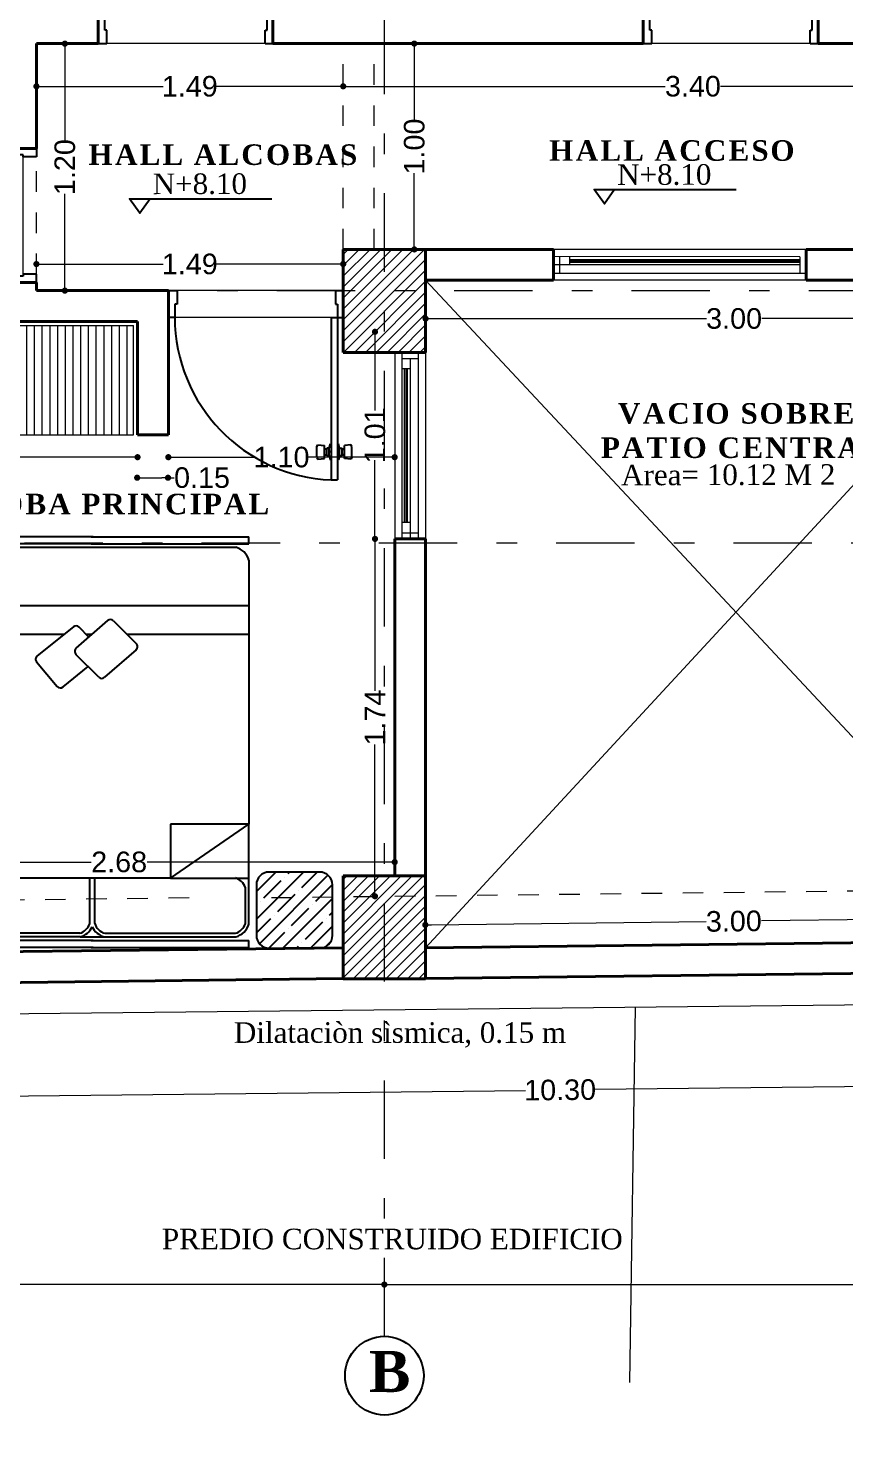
# Model space of a CAD drawing. Header units: inches. Extents: x 2908 to 3459, y -3172 to -55.
# Drawn here: x 3281.79 to 3285.76, y -190.29 to -183.44 of the extents above; entities that cross this region are included whole.
import ezdxf

# ---------------------------------------------------------------- set-up
doc = ezdxf.new("R2010")
doc.units = ezdxf.units.IN
doc.header["$MEASUREMENT"] = 0
doc.linetypes.add('ACAD_ISO03W100', pattern=[30, 12, -18])
doc.linetypes.add('DASHDOT', pattern=[25.4, 12.7, -6.35, 0, -6.35])
for name, color, linetype, lineweight in [('Capa2', 1, 'Continuous', 25), ('COTA', 1, 'Continuous', 9), ('Cotas', 8, 'Continuous', 18), ('COTAS 01', 1, 'Continuous', 25), ('E-EJES', 1, 'DASHDOT', 5), ('Estructura', 1, 'Continuous', 40), ('linea de linderos', 3, 'Continuous', 30), ('LINEAS DE PROYECCIÒN', 74, 'ACAD_ISO03W100', 18), ('linmesa de proyecciones', 95, 'ACAD_ISO03W100', 5), ('MARCOS VENTANAS', 147, 'Continuous', 18), ('muebles madera', 44, 'Continuous', 18), ('muros 2', 5, 'Continuous', 40), ('muros bajitos', 4, 'Continuous', 15), ('PISO', 33, 'Continuous', 18), ('teja cortada', 252, 'Continuous', 30)]:
    doc.layers.add(name, color=color, linetype=linetype, lineweight=lineweight)
for name, color, linetype in [('CARPINTERIA', 3, 'Continuous'), ('MUE', 124, 'Continuous'), ('TEXTO', 4, 'Continuous'), ('VIDRIOS', 130, 'Continuous')]:
    doc.layers.add(name, color=color, linetype=linetype)
doc.styles.add('Arial new', font='arial.ttf')
doc.styles.add('CONSTRUCTORA', font='times.ttf', dxfattribs={"height": 0.3})
doc.dimstyles.new('GUS', dxfattribs={"dimtxt": 0.1, "dimasz": 0.03, "dimexe": 0.05, "dimexo": 0.05, "dimgap": 0.005, "dimtad": 0, "dimzin": 1, "dimdsep": 46, "dimtxsty": 'Arial new', "dimblk": 'DOT', "dimcen": 0.01, "dimse1": 1, "dimse2": 1, "dimclrd": 1, "dimclre": 252, "dimclrt": 1, "dimaunit": 1, "dimadec": 0, "dimazin": 2, "dimtfac": 1, "dimtmove": 0, "dimatfit": 2, "dimldrblk": 'ARCHTICK', "dimfxl": 1, "dimlwd": -1, "dimlwe": -1, "dimarcsym": 1})

# ---------------------------------------------------------------- blocks, each defined once
blk = doc.blocks.new('_Dot')
at = {"color": 0, "linetype": 'ByBlock', "lineweight": -2}
blk.add_line((-0.5, 0), (-1, 0), dxfattribs=at)
at = {"color": 0, "linetype": 'ByBlock', "const_width": 0.5}
blk.add_lwpolyline([(-0.25, 0, 1), (0.25, 0, 1)], format="xyb", close=True, dxfattribs=at)
blk = doc.blocks.new('*D4510')
at = {"layer": 'COTA', "color": 1, "linetype": 'Continuous', "transparency": 16777216}
for p, q in [((3289.496, -188.5469), (3284.5455, -188.5998)), ((3279.2608, -188.6563), (3284.2078, -188.6034))]:
    blk.add_line(p, q, dxfattribs=at)
at = {"layer": 'Defpoints', "color": 0, "transparency": 16777216}
for p in [(3289.5217, -188.1486, -1.031), (3279.2265, -188.2587, -1.031), (3289.526, -188.5465)]:
    blk.add_point(p, dxfattribs=at)
at = {"layer": 'COTA', "color": 1, "transparency": 16777216, "xscale": 0.03, "yscale": 0.03, "zscale": 0.03}
for p, rotation in [((3289.526, -188.5465), 0.6126958381874476), ((3279.2308, -188.6566), 180.6126958381874)]:
    blk.add_blockref('_Dot', p, dxfattribs=dict(at, rotation=rotation))
at = {"layer": 'COTA', "color": 1, "transparency": 16777216, "insert": (3284.3767, -188.6016), "char_height": 0.1, "attachment_point": 5, "rotation": 0.6127, "style": 'Arial new'}
blk.add_mtext('10.30', dxfattribs=at)
blk = doc.blocks.new('_ArchTick')
at = {"color": 0, "linetype": 'ByBlock', "const_width": 0.15}
blk.add_lwpolyline([(-0.5, -0.5), (0.5, 0.5)], dxfattribs=at)
blk = doc.blocks.new('*D4523')
at = {"layer": 'COTA', "color": 1, "linetype": 'Continuous', "transparency": 16777216}
for p, q in [((3286.6912, -187.7647), (3285.3559, -187.7803)), ((3283.7512, -187.7991), (3285.0865, -187.7835))]:
    blk.add_line(p, q, dxfattribs=at)
at = {"layer": 'Defpoints', "color": 0, "transparency": 16777216}
for p in [(3286.7212, -187.7644), (3283.7225, -187.9106), (3286.7225, -187.8755)]:
    blk.add_point(p, dxfattribs=at)
at = {"layer": 'COTA', "color": 1, "transparency": 16777216, "xscale": 0.03, "yscale": 0.03, "zscale": 0.03}
for p, rotation in [((3286.7212, -187.7644), 0.6705430575382632), ((3283.7212, -187.7995), 180.6705430575383)]:
    blk.add_blockref('_Dot', p, dxfattribs=dict(at, rotation=rotation))
at = {"layer": 'COTA', "color": 1, "transparency": 16777216, "insert": (3285.2212, -187.7819), "char_height": 0.1, "attachment_point": 5, "rotation": 0.67054, "style": 'Arial new'}
blk.add_mtext('3.00', dxfattribs=at)
blk = doc.blocks.new('cama doble 2')
at = {"layer": 'MUE', "linetype": 'Continuous'}
for p, q in [((2176.1794, 1640.8484), (2176.2863, 1640.9553)), ((2176.1794, 1640.7141), (2176.4206, 1640.9553)), ((2176.1868, 1640.923), (2176.2117, 1640.9479)), ((2176.2007, 1640.601), (2176.5337, 1640.934)), ((2176.241, 1640.9553), (2176.4872, 1640.9553)), ((2176.3233, 1640.9251), (2176.3233, 1640.9251)), ((2176.3401, 1640.9419), (2176.3534, 1640.9553)), ((2176.4072, 1640.8747), (2176.4878, 1640.9553)), ((2176.1794, 1640.6475), (2176.1794, 1640.8937)), ((2176.2225, 1640.8244), (2176.3065, 1640.9083)), ((2176.3905, 1640.8579), (2176.3905, 1640.8579)), ((2176.4744, 1640.8076), (2176.5488, 1640.8819)), ((2176.5488, 1640.8937), (2176.5488, 1640.6475)), ((2176.1794, 1640.7813), (2176.1889, 1640.7908)), ((2176.2057, 1640.8076), (2176.2057, 1640.8076)), ((2176.2897, 1640.7572), (2176.3737, 1640.8412)), ((2176.32, 1640.5859), (2176.5488, 1640.8147)), ((2176.4576, 1640.7908), (2176.4576, 1640.7908)), ((2176.1794, 1640.6469), (2176.2561, 1640.7236)), ((2176.2729, 1640.7404), (2176.2729, 1640.7404)), ((2176.3569, 1640.69), (2176.4408, 1640.774)), ((2176.5248, 1640.7236), (2176.5248, 1640.7236)), ((2176.5416, 1640.7404), (2176.5488, 1640.7476)), ((2176.2528, 1640.5859), (2176.3233, 1640.6564)), ((2176.3401, 1640.6732), (2176.3401, 1640.6732)), ((2176.424, 1640.6228), (2176.508, 1640.7068)), ((2176.4543, 1640.5859), (2176.5488, 1640.6804)), ((2176.4872, 1640.5859), (2176.241, 1640.5859)), ((2176.3871, 1640.5859), (2176.3905, 1640.5892)), ((2176.4072, 1640.606), (2176.4072, 1640.606)), ((2176.1805, 1639.7864), (2176.1805, 1640.5528)), ((2176.1805, 1640.5528), (2176.2145, 1640.5528)), ((2176.2145, 1639.7864), (2176.2145, 1640.5528)), ((2176.2937, 1640.5528), (2176.7789, 1640.5528)), ((2176.2962, 1640.5358), (2176.4698, 1640.5358)), ((2176.5168, 1640.1718), (2176.5168, 1640.5528)), ((2176.5168, 1640.1718), (2176.7789, 1640.5528)), ((2176.7789, 1640.1718), (2176.7789, 1640.5528)), ((2176.7789, 1640.5528), (2178.0623, 1640.5528)), ((2177.6999, 1639.93), (2177.6999, 1640.5528)), ((2177.8405, 1640.5528), (2177.8405, 1639.0297)), ((2178.1414, 1639.7864), (2178.1414, 1640.5528)), ((2178.1414, 1640.5528), (2178.1755, 1640.5528)), ((2178.1755, 1639.7864), (2178.1755, 1640.5528)), ((2176.2316, 1639.8495), (2176.2316, 1640.4897)), ((2176.2486, 1639.8519), (2176.2486, 1640.4873)), ((2178.1244, 1640.4897), (2178.1244, 1639.8495)), ((2176.7789, 1640.3364), (2178.1244, 1640.3364)), ((2176.5168, 1639.4107), (2176.5168, 1640.1718)), ((2176.5168, 1640.1718), (2176.7789, 1640.1718)), ((2176.7789, 1640.2291), (2178.1244, 1640.2291)), ((2177.5669, 1640.0616), (2177.4483, 1639.9613)), ((2177.7379, 1639.8828), (2177.5961, 1640.0588)), ((2177.4457, 1639.9326), (2177.5451, 1639.8116)), ((2176.2316, 1639.8495), (2176.2316, 1639.0928)), ((2177.4934, 1639.7596), (2177.6036, 1639.8704)), ((2177.6336, 1639.8694), (2177.7679, 1639.7151)), ((2177.6871, 1639.8079), (2177.7361, 1639.8552)), ((2178.1244, 1639.8495), (2178.1244, 1639.0928)), ((2176.1805, 1639.7961), (2176.1805, 1639.0297)), ((2176.2145, 1639.7961), (2176.2145, 1639.0297)), ((2176.2962, 1639.8035), (2176.5168, 1639.8035)), ((2176.2962, 1639.7791), (2176.5168, 1639.7791)), ((2177.6999, 1639.7933), (2177.6999, 1639.8202)), ((2178.1414, 1639.7961), (2178.1414, 1639.0297)), ((2178.1755, 1639.7961), (2178.1755, 1639.0297)), ((2176.2486, 1639.7306), (2176.2486, 1639.0952)), ((2177.6266, 1639.5781), (2177.4925, 1639.7316)), ((2177.7669, 1639.6871), (2177.6565, 1639.5771)), ((2177.6999, 1639.0297), (2177.6999, 1639.6203)), ((2176.5168, 1639.4107), (2176.5168, 1639.0297)), ((2176.5168, 1639.4107), (2176.7789, 1639.0297)), ((2176.7789, 1639.4107), (2176.5168, 1639.4107)), ((2176.7789, 1639.0297), (2176.7789, 1639.4107)), ((2176.1805, 1639.0297), (2176.2145, 1639.0297)), ((2176.2937, 1639.0297), (2176.7789, 1639.0297)), ((2176.2962, 1639.0467), (2176.4698, 1639.0467)), ((2178.0623, 1639.0297), (2176.7789, 1639.0297)), ((2178.1414, 1639.0297), (2178.1755, 1639.0297)), ((2176.198, 1638.9781), (2176.5311, 1638.645)), ((2176.4846, 1638.9932), (2176.2384, 1638.9932)), ((2176.2502, 1638.9932), (2176.3207, 1638.9227)), ((2176.3174, 1638.9932), (2176.5462, 1638.7643)), ((2176.3845, 1638.9932), (2176.3878, 1638.9898)), ((2176.4046, 1638.973), (2176.4046, 1638.973)), ((2176.4214, 1638.9562), (2176.5054, 1638.8723)), ((2176.4517, 1638.9932), (2176.5462, 1638.8987)), ((2176.1768, 1638.9322), (2176.2535, 1638.8555)), ((2176.1768, 1638.9316), (2176.1768, 1638.6854)), ((2176.3375, 1638.9059), (2176.3375, 1638.9059)), ((2176.3543, 1638.8891), (2176.4382, 1638.8051)), ((2176.5462, 1638.6854), (2176.5462, 1638.9316)), ((2176.1768, 1638.865), (2176.418, 1638.6238)), ((2176.2703, 1638.8387), (2176.2703, 1638.8387)), ((2176.2871, 1638.8219), (2176.3711, 1638.7379)), ((2176.5222, 1638.8555), (2176.5222, 1638.8555)), ((2176.539, 1638.8387), (2176.5462, 1638.8315)), ((2176.1768, 1638.7978), (2176.1863, 1638.7883)), ((2176.1768, 1638.7307), (2176.2837, 1638.6238)), ((2176.2031, 1638.7715), (2176.2031, 1638.7715)), ((2176.2199, 1638.7547), (2176.3039, 1638.6708)), ((2176.455, 1638.7883), (2176.455, 1638.7883)), ((2176.4718, 1638.7715), (2176.5462, 1638.6972)), ((2176.3878, 1638.7211), (2176.3878, 1638.7211)), ((2176.4046, 1638.7043), (2176.4852, 1638.6238)), ((2176.1842, 1638.6561), (2176.2091, 1638.6312)), ((2176.2384, 1638.6238), (2176.4846, 1638.6238)), ((2176.3207, 1638.654), (2176.3207, 1638.654)), ((2176.3375, 1638.6372), (2176.3508, 1638.6238))]:
    blk.add_line(p, q, dxfattribs=at)
for centre, radius, start, end in [((2176.241, 1640.8937), 0.0616, 90, 180), ((2176.4872, 1640.8937), 0.0616, 0, 90), ((2176.241, 1640.6475), 0.0616, 180, 270), ((2176.4872, 1640.6475), 0.0616, 270, 0), ((2176.3189, 1640.4659), 0.0905, 106.18289, 164.72817), ((2176.3189, 1640.4659), 0.0735, 107.97481, 163.03859), ((2176.4472, 1640.4659), 0.0735, 16.96141, 72.02519), ((2178.0371, 1640.4659), 0.0905, 15.27183, 73.81711), ((2177.5801, 1640.0459), 0.0205, 38.85491, 130.19733), ((2177.4615, 1639.9457), 0.0205, 130.19733, 219.41228), ((2176.3189, 1639.8733), 0.0905, 195.27183, 245.07842), ((2176.3189, 1639.8733), 0.0735, 196.96141, 252.02519), ((2177.6181, 1639.8559), 0.0205, 41.03503, 135.14745), ((2177.7219, 1639.8699), 0.0205, 313.92664, 38.85491), ((2176.3189, 1639.7092), 0.0905, 114.92158, 164.72817), ((2176.3189, 1639.7092), 0.0735, 107.97481, 163.03859), ((2177.5079, 1639.7451), 0.0205, 135.14745, 221.13479), ((2177.7524, 1639.7016), 0.0205, 314.91775, 41.03503), ((2177.642, 1639.5916), 0.0205, 221.13479, 314.91775), ((2176.3189, 1639.1166), 0.0905, 195.27183, 253.81711), ((2176.3189, 1639.1166), 0.0735, 196.96141, 252.02519), ((2176.4472, 1639.1166), 0.0735, 287.97481, 343.03859), ((2178.0371, 1639.1166), 0.0905, 286.18289, 344.72817), ((2176.2384, 1638.9316), 0.0616, 90, 180), ((2176.4846, 1638.9316), 0.0616, 0, 90), ((2176.2384, 1638.6854), 0.0616, 180, 270), ((2176.4846, 1638.6854), 0.0616, 270, 0)]:
    blk.add_arc(centre, radius, start, end, dxfattribs=at)
blk = doc.blocks.new('*D4534')
at = {"layer": 'COTA', "color": 1, "linetype": 'Continuous', "transparency": 16777216}
for p, q in [((3283.7525, -184.854), (3285.0878, -184.854)), ((3286.6925, -184.854), (3285.3572, -184.854))]:
    blk.add_line(p, q, dxfattribs=at)
at = {"layer": 'Defpoints', "color": 0, "transparency": 16777216}
for p in [(3283.7225, -184.668), (3286.7225, -184.668), (3286.7225, -184.854)]:
    blk.add_point(p, dxfattribs=at)
at = {"layer": 'COTA', "color": 1, "transparency": 16777216, "xscale": 0.03, "yscale": 0.03, "zscale": 0.03, "rotation": 180}
blk.add_blockref('_Dot', (3283.7225, -184.854), dxfattribs=at)
at = {"layer": 'COTA', "color": 1, "transparency": 16777216, "xscale": 0.03, "yscale": 0.03, "zscale": 0.03}
blk.add_blockref('_Dot', (3286.7225, -184.854), dxfattribs=at)
at = {"layer": 'COTA', "color": 1, "transparency": 16777216, "insert": (3285.2225, -184.854), "char_height": 0.1, "attachment_point": 5, "style": 'Arial new'}
blk.add_mtext('3.00', dxfattribs=at)
blk = doc.blocks.new('PUERTA ALCOBA')
at = {"layer": 'CARPINTERIA'}
for p, q in [((2402.8733, 633.0804), (2402.8733, 633.8698)), ((2402.9033, 633.8698), (2402.8733, 633.8698)), ((2402.9033, 633.0804), (2402.9033, 633.8698)), ((2402.9033, 633.0804), (2402.9033, 633.8698)), ((2402.8035, 633.7605), (2402.8082, 633.7686)), ((2402.8035, 633.7605), (2402.8035, 633.7082)), ((2402.8082, 633.7686), (2402.8394, 633.7658)), ((2402.8394, 633.7658), (2402.8394, 633.7029)), ((2402.8394, 633.7489), (2402.8511, 633.7489)), ((2402.8511, 633.7489), (2402.8511, 633.7524)), ((2402.8511, 633.7524), (2402.8627, 633.7524)), ((2402.8511, 633.7489), (2402.8511, 633.7198)), ((2402.8627, 633.7524), (2402.8687, 633.7748)), ((2402.8627, 633.7524), (2402.8627, 633.7163)), ((2402.8687, 633.7748), (2402.8733, 633.7748)), ((2402.9079, 633.7748), (2402.9033, 633.7748)), ((2402.9139, 633.7524), (2402.9079, 633.7748)), ((2402.9255, 633.7524), (2402.9139, 633.7524)), ((2402.9139, 633.7524), (2402.9139, 633.7163)), ((2402.9255, 633.7489), (2402.9255, 633.7524)), ((2402.9371, 633.7489), (2402.9255, 633.7489)), ((2402.9255, 633.7489), (2402.9255, 633.7198)), ((2402.9684, 633.7686), (2402.9371, 633.7658)), ((2402.9371, 633.7658), (2402.9371, 633.7029)), ((2402.9731, 633.7605), (2402.9684, 633.7686)), ((2402.9731, 633.7605), (2402.9731, 633.7082)), ((2402.8035, 633.7082), (2402.8082, 633.7001)), ((2402.8082, 633.7001), (2402.8394, 633.7029)), ((2402.8511, 633.7198), (2402.8394, 633.7198)), ((2402.8511, 633.7163), (2402.8511, 633.7198)), ((2402.8627, 633.7163), (2402.8511, 633.7163)), ((2402.8733, 633.7343), (2402.8627, 633.7343)), ((2402.8627, 633.7163), (2402.8687, 633.6939)), ((2402.8687, 633.6939), (2402.8733, 633.6939)), ((2402.9033, 633.7343), (2402.9139, 633.7343)), ((2402.9079, 633.6939), (2402.9033, 633.6939)), ((2402.9139, 633.7163), (2402.9079, 633.6939)), ((2402.9139, 633.7163), (2402.9255, 633.7163)), ((2402.9255, 633.7198), (2402.9371, 633.7198)), ((2402.9255, 633.7163), (2402.9255, 633.7198)), ((2402.9684, 633.7001), (2402.9371, 633.7029)), ((2402.9731, 633.7082), (2402.9684, 633.7001)), ((2402.8733, 633.0804), (2402.8453, 633.0804)), ((2402.8733, 633.0154), (2402.8733, 633.0804)), ((2402.9033, 633.0804), (2402.8733, 633.0804)), ((2403.6633, 633.0154), (2403.6633, 633.0804)), ((2403.6633, 633.0804), (2403.6953, 633.0804)), ((2402.8733, 633.0154), (2402.8733, 633.0504)), ((2402.8833, 633.0154), (2402.8733, 633.0154)), ((2402.8833, 633.0154), (2402.8733, 633.0154)), ((2402.8833, 632.9504), (2402.8833, 633.0154)), ((2403.6533, 632.9504), (2403.6533, 633.0154)), ((2403.6533, 633.0154), (2403.6633, 633.0154)), ((2403.6533, 632.9504), (2403.6533, 633.0154)), ((2403.6533, 633.0154), (2403.6633, 633.0154)), ((2403.6633, 633.0154), (2403.6633, 633.0504)), ((2402.8833, 632.9504), (2402.8453, 632.9504)), ((2403.6953, 632.9504), (2403.6533, 632.9504))]:
    blk.add_line(p, q, dxfattribs=at)
blk.add_arc((2402.8725, 633.0786), 0.7918, 0.12861, 87.771, dxfattribs=at)
at = {"layer": 'linmesa de proyecciones'}
for p, q in [((2402.9033, 633.0804), (2403.6633, 633.0804)), ((2402.8833, 632.9504), (2403.6533, 632.9504))]:
    blk.add_line(p, q, dxfattribs=at)
blk = doc.blocks.new('puerta baño')
at = {"layer": 'linmesa de proyecciones', "color": 3, "ltscale": 0.001}
for p, q in [((2041.4205, 1040.6659), (2041.9755, 1040.6659)), ((2041.3955, 1040.5359), (2041.9655, 1040.5359))]:
    blk.add_line(p, q, dxfattribs=at)
at = {"layer": 'MUE', "color": 3}
for p, q in [((2041.3855, 1040.6659), (2041.3855, 1041.2548)), ((2041.3855, 1041.2548), (2041.4205, 1041.2548)), ((2041.4205, 1041.2548), (2041.4205, 1040.6659)), ((2041.3855, 1040.6659), (2041.3555, 1040.6659)), ((2041.4205, 1040.6659), (2041.3855, 1040.6659)), ((2041.3855, 1040.6009), (2041.3855, 1040.6659)), ((2041.3855, 1040.6009), (2041.3855, 1040.6359)), ((2041.3955, 1040.6009), (2041.3855, 1040.6009)), ((2041.3955, 1040.6009), (2041.3855, 1040.6009)), ((2041.3955, 1040.5359), (2041.3955, 1040.6009)), ((2041.9655, 1040.5359), (2041.9655, 1040.6009)), ((2041.9655, 1040.6009), (2041.9755, 1040.6009)), ((2041.9755, 1040.6659), (2042.0055, 1040.6659)), ((2041.9755, 1040.6009), (2041.9755, 1040.6659)), ((2041.3555, 1040.5359), (2041.3955, 1040.5359)), ((2042.0055, 1040.5359), (2041.9655, 1040.5359))]:
    blk.add_line(p, q, dxfattribs=at)
for points in [[(2041.3204, 1041.1606), (2041.3157, 1041.1687), (2041.3157, 1041.221), (2041.3204, 1041.2291), (2041.3517, 1041.2263), (2041.3517, 1041.1634), (2041.3204, 1041.1606)], [(2041.3855, 1041.1543), (2041.3809, 1041.1543), (2041.3749, 1041.1768), (2041.3749, 1041.2129), (2041.3809, 1041.2353), (2041.3855, 1041.2353), (2041.3855, 1041.1543)], [(2041.4205, 1041.1543), (2041.4251, 1041.1543), (2041.4311, 1041.1768), (2041.4311, 1041.2129), (2041.4251, 1041.2353), (2041.4205, 1041.2353), (2041.4205, 1041.1543)], [(2041.4856, 1041.1606), (2041.4903, 1041.1687), (2041.4903, 1041.221), (2041.4856, 1041.2291), (2041.4543, 1041.2263), (2041.4543, 1041.1634), (2041.4856, 1041.1606)], [(2041.3517, 1041.1803), (2041.3633, 1041.1803), (2041.3633, 1041.2094), (2041.3517, 1041.2094)], [(2041.3633, 1041.1768), (2041.3633, 1041.2129), (2041.3749, 1041.2129), (2041.3749, 1041.1768), (2041.3633, 1041.1768)], [(2041.4427, 1041.1768), (2041.4427, 1041.2129), (2041.4311, 1041.2129), (2041.4311, 1041.1768), (2041.4427, 1041.1768)], [(2041.4543, 1041.1803), (2041.4427, 1041.1803), (2041.4427, 1041.2094), (2041.4543, 1041.2094)]]:
    blk.add_lwpolyline(points, dxfattribs=at)
blk.add_arc((2041.3855, 1040.6659), 0.59, 0, 86.5991, dxfattribs=at)
at = {"layer": 'PISO', "color": 31}
blk.add_line((2041.3955, 1040.6009), (2041.9655, 1040.6009), dxfattribs=at)
blk = doc.blocks.new('*D4595')
at = {"layer": 'COTA', "color": 1, "linetype": 'Continuous', "transparency": 16777216}
for p, q in [((3280.9234, -185.5273), (3281.4777, -185.5273)), ((3282.2923, -185.5273), (3281.738, -185.5273))]:
    blk.add_line(p, q, dxfattribs=at)
at = {"layer": 'Defpoints', "color": 0, "transparency": 16777216}
for p in [(3280.8934, -184.8681), (3282.3223, -184.8681), (3282.3223, -185.5273)]:
    blk.add_point(p, dxfattribs=at)
at = {"layer": 'COTA', "color": 1, "transparency": 16777216, "xscale": 0.03, "yscale": 0.03, "zscale": 0.03, "rotation": 180}
blk.add_blockref('_Dot', (3280.8934, -185.5273), dxfattribs=at)
at = {"layer": 'COTA', "color": 1, "transparency": 16777216, "xscale": 0.03, "yscale": 0.03, "zscale": 0.03}
blk.add_blockref('_Dot', (3282.3223, -185.5273), dxfattribs=at)
at = {"layer": 'COTA', "color": 1, "transparency": 16777216, "insert": (3281.6078, -185.5273), "char_height": 0.1, "attachment_point": 5, "style": 'Arial new'}
blk.add_mtext('1.43', dxfattribs=at)
blk = doc.blocks.new('*D4596')
at = {"layer": 'COTA', "color": 1, "linetype": 'Continuous', "transparency": 16777216}
for p, q in [((3282.3504, -185.6271), (3282.4404, -185.6271)), ((3282.4704, -185.6271), (3282.5004, -185.6271))]:
    blk.add_line(p, q, dxfattribs=at)
at = {"layer": 'Defpoints', "color": 0, "transparency": 16777216}
for p in [(3282.3204, -185.47), (3282.4704, -185.47), (3282.4704, -185.6271)]:
    blk.add_point(p, dxfattribs=at)
at = {"layer": 'COTA', "color": 1, "transparency": 16777216, "xscale": 0.03, "yscale": 0.03, "zscale": 0.03, "rotation": 180}
blk.add_blockref('_Dot', (3282.3204, -185.6271), dxfattribs=at)
at = {"layer": 'COTA', "color": 1, "transparency": 16777216, "xscale": 0.03, "yscale": 0.03, "zscale": 0.03}
blk.add_blockref('_Dot', (3282.4704, -185.6271), dxfattribs=at)
at = {"layer": 'COTA', "color": 1, "transparency": 16777216, "insert": (3282.6357, -185.6271), "char_height": 0.1, "attachment_point": 5, "style": 'Arial new'}
blk.add_mtext('0.15', dxfattribs=at)
blk = doc.blocks.new('*D4597')
at = {"layer": 'COTA', "color": 1, "linetype": 'Continuous', "transparency": 16777216}
for p, q in [((3282.5023, -185.5273), (3282.8924, -185.5273)), ((3283.5425, -185.5273), (3283.1524, -185.5273))]:
    blk.add_line(p, q, dxfattribs=at)
at = {"layer": 'Defpoints', "color": 0, "transparency": 16777216}
for p in [(3282.4723, -185.4181), (3283.5725, -185.4211), (3283.5725, -185.5273)]:
    blk.add_point(p, dxfattribs=at)
at = {"layer": 'COTA', "color": 1, "transparency": 16777216, "xscale": 0.03, "yscale": 0.03, "zscale": 0.03, "rotation": 180}
blk.add_blockref('_Dot', (3282.4723, -185.5273), dxfattribs=at)
at = {"layer": 'COTA', "color": 1, "transparency": 16777216, "xscale": 0.03, "yscale": 0.03, "zscale": 0.03}
blk.add_blockref('_Dot', (3283.5725, -185.5273), dxfattribs=at)
at = {"layer": 'COTA', "color": 1, "transparency": 16777216, "insert": (3283.0224, -185.5273), "char_height": 0.1, "attachment_point": 5, "style": 'Arial new'}
blk.add_mtext('1.10', dxfattribs=at)
blk = doc.blocks.new('*D4598')
at = {"layer": 'COTA', "color": 1, "linetype": 'Continuous', "transparency": 16777216}
for p, q in [((3283.4766, -184.9481), (3283.4766, -185.3006)), ((3283.4766, -185.8942), (3283.4766, -185.5416))]:
    blk.add_line(p, q, dxfattribs=at)
at = {"layer": 'Defpoints', "color": 0, "transparency": 16777216}
for p in [(3283.5725, -184.9181), (3283.4766, -185.9242), (3283.5724, -185.9242)]:
    blk.add_point(p, dxfattribs=at)
at = {"layer": 'COTA', "color": 1, "transparency": 16777216, "xscale": 0.03, "yscale": 0.03, "zscale": 0.03}
for p, rotation in [((3283.4766, -184.9181), 90), ((3283.4766, -185.9242), 270)]:
    blk.add_blockref('_Dot', p, dxfattribs=dict(at, rotation=rotation))
at = {"layer": 'COTA', "color": 1, "transparency": 16777216, "insert": (3283.4766, -185.4211), "char_height": 0.1, "attachment_point": 5, "rotation": 90, "style": 'Arial new'}
blk.add_mtext('1.01', dxfattribs=at)
blk = doc.blocks.new('*D4599')
at = {"layer": 'COTA', "color": 1, "linetype": 'Continuous', "transparency": 16777216}
for p, q in [((3283.4766, -185.9542), (3283.4766, -186.6624)), ((3283.4766, -187.6306), (3283.4766, -186.9224))]:
    blk.add_line(p, q, dxfattribs=at)
at = {"layer": 'Defpoints', "color": 0, "transparency": 16777216}
for p in [(3283.5724, -185.9242), (3283.4766, -187.6606), (3283.5724, -187.6606)]:
    blk.add_point(p, dxfattribs=at)
at = {"layer": 'COTA', "color": 1, "transparency": 16777216, "xscale": 0.03, "yscale": 0.03, "zscale": 0.03}
for p, rotation in [((3283.4766, -185.9242), 90), ((3283.4766, -187.6606), 270)]:
    blk.add_blockref('_Dot', p, dxfattribs=dict(at, rotation=rotation))
at = {"layer": 'COTA', "color": 1, "transparency": 16777216, "insert": (3283.4766, -186.7924), "char_height": 0.1, "attachment_point": 5, "rotation": 90, "style": 'Arial new'}
blk.add_mtext('1.74', dxfattribs=at)
blk = doc.blocks.new('*D4600')
at = {"layer": 'COTA', "color": 1, "linetype": 'Continuous', "transparency": 16777216}
for p, q in [((3281.8606, -183.7257), (3282.4461, -183.7257)), ((3283.2922, -183.7257), (3282.7066, -183.7257))]:
    blk.add_line(p, q, dxfattribs=at)
at = {"layer": 'Defpoints', "color": 0, "transparency": 16777216}
for p in [(3281.8306, -183.5181), (3283.3222, -183.5181), (3283.3222, -183.7257)]:
    blk.add_point(p, dxfattribs=at)
at = {"layer": 'COTA', "color": 1, "transparency": 16777216, "xscale": 0.03, "yscale": 0.03, "zscale": 0.03, "rotation": 180}
blk.add_blockref('_Dot', (3281.8306, -183.7257), dxfattribs=at)
at = {"layer": 'COTA', "color": 1, "transparency": 16777216, "xscale": 0.03, "yscale": 0.03, "zscale": 0.03}
blk.add_blockref('_Dot', (3283.3222, -183.7257), dxfattribs=at)
at = {"layer": 'COTA', "color": 1, "transparency": 16777216, "insert": (3282.5764, -183.7257), "char_height": 0.1, "attachment_point": 5, "style": 'Arial new'}
blk.add_mtext('1.49', dxfattribs=at)
blk = doc.blocks.new('*D4601')
at = {"layer": 'COTA', "color": 1, "linetype": 'Continuous', "transparency": 16777216}
for p, q in [((3283.3522, -183.7257), (3284.8876, -183.7257)), ((3286.6924, -183.7257), (3285.157, -183.7257))]:
    blk.add_line(p, q, dxfattribs=at)
at = {"layer": 'Defpoints', "color": 0, "transparency": 16777216}
for p in [(3283.3222, -183.5181), (3286.7224, -183.5178), (3286.7224, -183.7257)]:
    blk.add_point(p, dxfattribs=at)
at = {"layer": 'COTA', "color": 1, "transparency": 16777216, "xscale": 0.03, "yscale": 0.03, "zscale": 0.03, "rotation": 180}
blk.add_blockref('_Dot', (3283.3222, -183.7257), dxfattribs=at)
at = {"layer": 'COTA', "color": 1, "transparency": 16777216, "xscale": 0.03, "yscale": 0.03, "zscale": 0.03}
blk.add_blockref('_Dot', (3286.7224, -183.7257), dxfattribs=at)
at = {"layer": 'COTA', "color": 1, "transparency": 16777216, "insert": (3285.0223, -183.7257), "char_height": 0.1, "attachment_point": 5, "style": 'Arial new'}
blk.add_mtext('3.40', dxfattribs=at)
blk = doc.blocks.new('*D4603')
at = {"layer": 'COTA', "color": 1, "linetype": 'Continuous', "transparency": 16777216}
for p, q in [((3283.6679, -183.5481), (3283.6679, -183.8881)), ((3283.6679, -184.488), (3283.6679, -184.1481))]:
    blk.add_line(p, q, dxfattribs=at)
at = {"layer": 'Defpoints', "color": 0, "transparency": 16777216}
for p in [(3283.4722, -183.5181), (3283.4722, -184.518), (3283.6679, -184.518)]:
    blk.add_point(p, dxfattribs=at)
at = {"layer": 'COTA', "color": 1, "transparency": 16777216, "xscale": 0.03, "yscale": 0.03, "zscale": 0.03}
for p, rotation in [((3283.6679, -183.5181), 90), ((3283.6679, -184.518), 270)]:
    blk.add_blockref('_Dot', p, dxfattribs=dict(at, rotation=rotation))
at = {"layer": 'COTA', "color": 1, "transparency": 16777216, "insert": (3283.6679, -184.0181), "char_height": 0.1, "attachment_point": 5, "rotation": 90, "style": 'Arial new'}
blk.add_mtext('1.00', dxfattribs=at)
blk = doc.blocks.new('*D4609')
at = {"layer": 'COTA', "color": 1, "linetype": 'Continuous', "transparency": 16777216}
for p, q in [((3280.9234, -187.4941), (3282.097, -187.4941)), ((3283.5424, -187.4941), (3282.3687, -187.4941))]:
    blk.add_line(p, q, dxfattribs=at)
at = {"layer": 'Defpoints', "color": 0, "transparency": 16777216}
for p in [(3283.5724, -187.4941), (3283.5724, -187.5611), (3280.8934, -187.9395)]:
    blk.add_point(p, dxfattribs=at)
at = {"layer": 'COTA', "color": 1, "transparency": 16777216, "xscale": 0.03, "yscale": 0.03, "zscale": 0.03, "rotation": 180}
blk.add_blockref('_Dot', (3280.8934, -187.4941), dxfattribs=at)
at = {"layer": 'COTA', "color": 1, "transparency": 16777216, "xscale": 0.03, "yscale": 0.03, "zscale": 0.03}
blk.add_blockref('_Dot', (3283.5724, -187.4941), dxfattribs=at)
at = {"layer": 'COTA', "color": 1, "transparency": 16777216, "insert": (3282.2329, -187.4941), "char_height": 0.1, "attachment_point": 5, "style": 'Arial new'}
blk.add_mtext('2.68', dxfattribs=at)
blk = doc.blocks.new('*D4610')
at = {"layer": 'COTA', "color": 1, "linetype": 'Continuous', "transparency": 16777216}
for p, q in [((3281.8606, -184.589), (3282.4461, -184.589)), ((3283.2922, -184.589), (3282.7067, -184.589))]:
    blk.add_line(p, q, dxfattribs=at)
at = {"layer": 'Defpoints', "color": 0, "transparency": 16777216}
for p in [(3283.3222, -184.589), (3281.8306, -184.7181), (3283.3222, -184.718)]:
    blk.add_point(p, dxfattribs=at)
at = {"layer": 'COTA', "color": 1, "transparency": 16777216, "xscale": 0.03, "yscale": 0.03, "zscale": 0.03, "rotation": 180}
blk.add_blockref('_Dot', (3281.8306, -184.589), dxfattribs=at)
at = {"layer": 'COTA', "color": 1, "transparency": 16777216, "xscale": 0.03, "yscale": 0.03, "zscale": 0.03}
blk.add_blockref('_Dot', (3283.3222, -184.589), dxfattribs=at)
at = {"layer": 'COTA', "color": 1, "transparency": 16777216, "insert": (3282.5764, -184.589), "char_height": 0.1, "attachment_point": 5, "style": 'Arial new'}
blk.add_mtext('1.49', dxfattribs=at)
blk = doc.blocks.new('*D4611')
at = {"layer": 'COTA', "color": 1, "linetype": 'Continuous', "transparency": 16777216}
for p, q in [((3281.9691, -183.5481), (3281.9691, -183.9881)), ((3281.9691, -184.6881), (3281.9691, -184.2481))]:
    blk.add_line(p, q, dxfattribs=at)
at = {"layer": 'Defpoints', "color": 0, "transparency": 16777216}
for p in [(3281.8306, -183.5181), (3281.9691, -183.5181), (3281.8306, -184.7181)]:
    blk.add_point(p, dxfattribs=at)
at = {"layer": 'COTA', "color": 1, "transparency": 16777216, "xscale": 0.03, "yscale": 0.03, "zscale": 0.03}
for p, rotation in [((3281.9691, -183.5181), 90), ((3281.9691, -184.7181), 270)]:
    blk.add_blockref('_Dot', p, dxfattribs=dict(at, rotation=rotation))
at = {"layer": 'COTA', "color": 1, "transparency": 16777216, "insert": (3281.9691, -184.1181), "char_height": 0.1, "attachment_point": 5, "rotation": 90, "style": 'Arial new'}
blk.add_mtext('1.20', dxfattribs=at)
blk = doc.blocks.new('*D4631')
at = {"layer": 'COTA', "color": 1, "linetype": 'Continuous', "transparency": 16777216}
for p, q in [((3282.1607, -183.2242), (3282.4205, -183.2242)), ((3282.9507, -183.2242), (3282.691, -183.2242))]:
    blk.add_line(p, q, dxfattribs=at)
at = {"layer": 'Defpoints', "color": 0, "transparency": 16777216}
for p in [(3282.9807, -183.2242), (3282.1307, -183.3681), (3282.9807, -183.571)]:
    blk.add_point(p, dxfattribs=at)
at = {"layer": 'COTA', "color": 1, "transparency": 16777216, "xscale": 0.03, "yscale": 0.03, "zscale": 0.03, "rotation": 180}
blk.add_blockref('_Dot', (3282.1307, -183.2242), dxfattribs=at)
at = {"layer": 'COTA', "color": 1, "transparency": 16777216, "xscale": 0.03, "yscale": 0.03, "zscale": 0.03}
blk.add_blockref('_Dot', (3282.9807, -183.2242), dxfattribs=at)
at = {"layer": 'COTA', "color": 1, "transparency": 16777216, "insert": (3282.5557, -183.2242), "char_height": 0.1, "attachment_point": 5, "style": 'Arial new'}
blk.add_mtext('0.85', dxfattribs=at)
blk = doc.blocks.new('*D4850')
at = {"layer": 'COTA', "color": 1, "linetype": 'Continuous', "transparency": 16777216}
for p, q in [((3279.6234, -189.5469), (3281.423, -189.5469)), ((3283.4923, -189.5469), (3281.6927, -189.5469))]:
    blk.add_line(p, q, dxfattribs=at)
at = {"layer": 'Defpoints', "color": 0, "transparency": 16777216}
for p in [(3283.5223, -189.3297), (3283.5223, -189.5469), (3279.5934, -189.7982)]:
    blk.add_point(p, dxfattribs=at)
at = {"layer": 'COTA', "color": 1, "transparency": 16777216, "xscale": 0.03, "yscale": 0.03, "zscale": 0.03, "rotation": 180}
blk.add_blockref('_Dot', (3279.5934, -189.5469), dxfattribs=at)
at = {"layer": 'COTA', "color": 1, "transparency": 16777216, "xscale": 0.03, "yscale": 0.03, "zscale": 0.03}
blk.add_blockref('_Dot', (3283.5223, -189.5469), dxfattribs=at)
at = {"layer": 'COTA', "color": 1, "transparency": 16777216, "insert": (3281.5578, -189.5469), "char_height": 0.1, "attachment_point": 5, "style": 'Arial new'}
blk.add_mtext('3.93', dxfattribs=at)
blk = doc.blocks.new('*D4851')
at = {"layer": 'COTA', "color": 1, "linetype": 'Continuous', "transparency": 16777216}
for p, q in [((3283.5523, -189.5469), (3286.2622, -189.5469)), ((3289.2426, -189.5469), (3286.5327, -189.5469))]:
    blk.add_line(p, q, dxfattribs=at)
at = {"layer": 'Defpoints', "color": 0, "transparency": 16777216}
for p in [(3283.5223, -189.3297), (3289.2726, -189.3297), (3289.2726, -189.5469)]:
    blk.add_point(p, dxfattribs=at)
at = {"layer": 'COTA', "color": 1, "transparency": 16777216, "xscale": 0.03, "yscale": 0.03, "zscale": 0.03, "rotation": 180}
blk.add_blockref('_Dot', (3283.5223, -189.5469), dxfattribs=at)
at = {"layer": 'COTA', "color": 1, "transparency": 16777216, "xscale": 0.03, "yscale": 0.03, "zscale": 0.03}
blk.add_blockref('_Dot', (3289.2726, -189.5469), dxfattribs=at)
at = {"layer": 'COTA', "color": 1, "transparency": 16777216, "insert": (3286.3974, -189.5469), "char_height": 0.1, "attachment_point": 5, "style": 'Arial new'}
blk.add_mtext('5.75', dxfattribs=at)
blk = doc.blocks.new('estructura 4')
at = {"layer": 'muros bajitos'}
h = blk.add_hatch(dxfattribs=at)
h.set_pattern_fill('ANSI31', color=256, scale=0.3, style=0)
h.set_pattern_definition([(45, (110.509524, -62.25497), (-0.0265165043, 0.0265165043), [])])
h.paths.add_polyline_path([(3386.0693, -208.9933), (3385.669, -208.9933), (3385.669, -209.4933), (3386.0693, -209.4933)])
h = blk.add_hatch(dxfattribs=at)
h.set_pattern_fill('ANSI31', color=256, scale=0.3, style=0)
h.set_pattern_definition([(45, (110.50873, -65.398086), (-0.0265165043, 0.0265165043), [])])
h.paths.add_polyline_path([(3386.0685, -212.0364), (3385.6682, -212.0364), (3385.6682, -212.5364), (3386.0685, -212.5364)])
at = {"layer": 'Estructura'}
for p, q in [((3385.669, -209.4933), (3385.669, -208.9933)), ((3385.669, -208.9933), (3386.0693, -208.9933)), ((3385.9193, -208.9933), (3386.0693, -208.9933)), ((3386.0693, -208.9933), (3386.0693, -209.1433)), ((3386.0693, -208.9933), (3386.0693, -209.1433)), ((3386.0693, -208.9933), (3386.0693, -209.4933)), ((3386.0693, -209.4933), (3385.669, -209.4933)), ((3385.9193, -209.4933), (3386.0693, -209.4933)), ((3385.669, -212.5364), (3385.669, -212.0364)), ((3385.669, -212.0364), (3386.0692, -212.0364)), ((3386.0692, -212.0364), (3386.0692, -212.5364)), ((3386.0692, -212.5364), (3385.669, -212.5364))]:
    blk.add_line(p, q, dxfattribs=at)

msp = doc.modelspace()

# ---------------------------------------------------------------- hatches: boundary and pattern name
at = {"layer": 'muebles madera'}
h = msp.add_hatch(dxfattribs=at)
h.set_pattern_fill('LINE', color=256, scale=0.3, angle=90, style=0)
h.set_pattern_definition([(90, (-0.065792, 0.002835), (-0.0375, 2e-18), [])])
h.paths.add_polyline_path([(3280.9134, -184.8881), (3280.9134, -185.4181), (3282.3023, -185.4181), (3282.3023, -184.8881)])
h.paths.add_polyline_path([(3281.71, -185.1753, -1), (3281.5129, -185.1753, -1)], flags=16)
h.paths.add_polyline_path([(3280.8986, -185.1179), (3281.0326, -185.1179), (3281.0326, -185.2679), (3280.8986, -185.2679)], flags=9)
h.paths.add_polyline_path([(3280.8681, -185.073), (3281.0061, -185.073), (3281.0061, -185.2252), (3280.8681, -185.2252)], flags=9)

# ---------------------------------------------------------------- linework, layer by layer
msp.add_line((3284.3441, -184.518), (3284.3441, -184.518))
at = {"layer": 'Capa2'}
msp.add_circle((3283.5223, -189.9894), 0.1912, dxfattribs=at)
at = {"layer": 'COTA'}
msp.add_line((3284.3441, -184.5181), (3284.3441, -184.668), dxfattribs=at)
at = {"layer": 'E-EJES', "ltscale": 0.03}
for p, q in [((3283.5223, -189.7982), (3283.5223, -179.4785)), ((3277.8279, -184.718), (3293.0976, -184.718)), ((3276.5999, -185.9427, -7.182), (3294.3082, -185.9431, -7.182))]:
    msp.add_line(p, q, dxfattribs=at)
at = {"layer": 'LINEAS DE PROYECCIÒN', "ltscale": 0.003}
for p, q in [((3283.3222, -184.518), (3283.3222, -183.5181)), ((3283.4722, -184.518), (3283.4722, -183.5181)), ((3289.0725, -187.598), (3282.9728, -187.6686)), ((3282.5725, -187.6686), (3279.7935, -187.7026)), ((3282.5725, -187.6686), (3279.7935, -187.7026))]:
    msp.add_line(p, q, dxfattribs=at)
at = {"layer": 'MARCOS VENTANAS'}
for p, q in [((3285.5425, -184.5532), (3284.3441, -184.553)), ((3284.3741, -184.553), (3284.3741, -184.633)), ((3284.3741, -184.553), (3284.3741, -184.633)), ((3284.4241, -184.5931), (3284.4241, -184.5531)), ((3285.5425, -184.5531), (3285.5425, -184.6331)), ((3285.5425, -184.5531), (3285.5425, -184.6331)), ((3285.5425, -184.5932), (3284.3441, -184.593)), ((3284.3441, -184.633), (3285.5725, -184.6332)), ((3283.6075, -185.018), (3283.6074, -185.9242)), ((3283.6874, -185.9242), (3283.6875, -185.018)), ((3283.6075, -185.048), (3283.6874, -185.048)), ((3283.6075, -185.048), (3283.6874, -185.048)), ((3283.6475, -185.0981), (3283.6075, -185.098)), ((3283.6475, -185.048), (3283.6474, -185.9242)), ((3283.6473, -185.8441), (3283.6073, -185.8441)), ((3283.6074, -185.8942), (3283.6872, -185.8942)), ((3283.6074, -185.8942), (3283.6872, -185.8942))]:
    msp.add_line(p, q, dxfattribs=at)
at = {"layer": 'muebles madera'}
for p, q in [((3280.9134, -184.8881), (3282.3023, -184.8881)), ((3280.9134, -185.4181), (3282.3023, -185.4181))]:
    msp.add_line(p, q, dxfattribs=at)
msp.add_lwpolyline([(3282.3023, -185.4181), (3282.3023, -184.8881)], dxfattribs=at)
at = {"layer": 'muros 2'}
for p, q in [((3282.1307, -183.5181), (3282.1307, -183.3681)), ((3282.9807, -183.5181), (3282.9807, -183.3681)), ((3284.7807, -183.518), (3284.7807, -183.368)), ((3285.6307, -183.518), (3285.6307, -183.368)), ((3281.8306, -183.5181), (3282.1307, -183.5181)), ((3281.8306, -183.5181), (3281.8306, -184.0283)), ((3282.9807, -183.5181), (3283.0225, -183.5181)), ((3283.0225, -183.5181), (3284.7807, -183.518)), ((3285.6307, -183.518), (3285.8225, -183.518)), ((3281.6806, -184.0283), (3281.8306, -184.0283)), ((3283.7225, -184.518), (3284.3441, -184.518)), ((3284.3441, -184.518), (3284.3441, -184.668)), ((3285.5725, -184.668), (3285.5725, -184.518)), ((3285.5725, -184.518), (3286.7225, -184.518)), ((3285.5725, -184.5181), (3285.5725, -184.5181)), ((3281.8306, -184.6783), (3281.6806, -184.6783)), ((3281.8306, -184.6783), (3281.8306, -184.7181)), ((3283.7225, -184.668), (3284.3441, -184.668)), ((3285.5725, -184.668), (3286.7225, -184.668)), ((3281.8306, -184.7181), (3282.4722, -184.7181)), ((3280.8934, -184.8681), (3282.3223, -184.8681)), ((3282.3223, -185.4181), (3282.4723, -185.4181)), ((3283.5724, -187.5611), (3283.5724, -185.9242)), ((3283.5724, -185.9242), (3283.7224, -185.9242)), ((3283.7224, -187.5611), (3283.7224, -185.9242)), ((3280.8934, -187.9395), (3283.3222, -187.9106)), ((3286.7225, -187.8755), (3283.7207, -187.9106)), ((3289.0725, -187.998), (3283.7224, -188.0606)), ((3279.7936, -188.1026), (3283.3222, -188.0606))]:
    msp.add_line(p, q, dxfattribs=at)
for points in [[(3282.4723, -185.4181), (3282.4723, -184.7181)], [(3282.3223, -185.4181), (3282.3223, -184.8681)]]:
    msp.add_lwpolyline(points, dxfattribs=at)
at = {"layer": 'muros bajitos'}
for p, q in [((3285.5725, -184.5182), (3284.3441, -184.518)), ((3283.7225, -184.668), (3286.7225, -187.8755)), ((3286.7225, -184.668), (3283.7225, -187.9106)), ((3285.5725, -184.668), (3284.3441, -184.668)), ((3283.7224, -184.9181), (3283.7224, -184.9704)), ((3283.5725, -185.018), (3283.5724, -185.9242)), ((3283.7224, -185.018), (3283.7224, -185.9242)), ((3293.8578, -188.1023), (3280.1331, -188.249)), ((3289.5217, -188.1486), (3280.1331, -188.249))]:
    msp.add_line(p, q, dxfattribs=at)
at = {"layer": 'muros bajitos', "flags": 128}
msp.add_lwpolyline([(3284.7413, -188.1997), (3284.7147, -190.0233)], dxfattribs=at)
at = {"layer": 'TEXTO', "ltscale": 0.008}
for points in [[(3282.3839, -184.2716), (3282.3339, -184.3416), (3282.2839, -184.2716), (3282.9748, -184.2716)], [(3284.6418, -184.2269), (3284.5918, -184.2969), (3284.5418, -184.2269), (3285.2326, -184.2269)]]:
    msp.add_lwpolyline(points, dxfattribs=at)
at = {"layer": 'VIDRIOS'}
for p, q in [((3284.4241, -184.568), (3285.5425, -184.5682)), ((3284.4241, -184.578), (3285.5425, -184.5782)), ((3283.6224, -185.8441), (3283.6225, -185.0981)), ((3283.6324, -185.8441), (3283.6325, -185.0981)), ((3283.6325, -185.048), (3283.6325, -185.048))]:
    msp.add_line(p, q, dxfattribs=at)

# ---------------------------------------------------------------- block references
at = {"rotation": 90}
msp.add_blockref('cama doble 2', (4921.8932, -2364.0891), dxfattribs=at)
at = {"layer": 'Cotas', "rotation": 90}
msp.add_blockref('puerta baño', (4322.3664, -2226.0339), dxfattribs=at)
at = {"layer": 'linea de linderos'}
msp.add_blockref('estructura 4', (-102.3468, 24.4753), dxfattribs=at)
at = {"layer": 'teja cortada', "xscale": -1, "rotation": 359.9999999999304}
for p in [(5685.826, -816.4685), (5688.476, -816.4684)]:
    msp.add_blockref('PUERTA ALCOBA', p, dxfattribs=at)
at = {"layer": 'teja cortada', "rotation": 180}
msp.add_blockref('PUERTA ALCOBA', (5686.1676, 448.2323), dxfattribs=at)

# ---------------------------------------------------------------- texts
at = {"layer": 'COTAS 01', "char_height": 0.1, "attachment_point": 1, "rotation": 0.14916, "style": 'CONSTRUCTORA'}
for s, width, insert in [('N+8.10', 0.828029, (3282.3958, -184.1495)), ('N+8.10', 0.828029, (3284.6536, -184.1048)), ('Area= 10.12 M 2 ', 1.114537, (3284.6731, -185.564))]:
    msp.add_mtext_dynamic_manual_height_columns(s, width=width, gutter_width=0.5, heights=[0], dxfattribs=dict(at, insert=insert))
at = {"layer": 'TEXTO', "style": 'CONSTRUCTORA'}
msp.add_text('Dilataciòn sìsmica, 0.15 m', height=0.1, rotation=359.99439, dxfattribs=at).set_placement((3282.7908, -188.3725, 1.031))
at = {"layer": 'TEXTO', "char_height": 0.1, "attachment_point": 1, "style": 'CONSTRUCTORA'}
for s, insert, width in [('{\\fTimes New Roman|b1|i0|c0|p18;\\T1.1;HALL ALCOBAS}', (3282.0834, -184.0074), 2.362761), ('{\\fTimes New Roman|b1|i0|c0|p18;\\T1.1;HALL ACCESO}', (3284.3233, -183.9874), 2.362761), ('{\\fTimes New Roman|b1|i0|c0|p18;\\T1.1;  VACIO SOBRE \\PPATIO CENTRAL}', (3284.5753, -185.2644), 3.188237), ('{\\fTimes New Roman|b1|i0|c0|p18;\\T1.1;ALCOBA PRINCIPAL}', (3281.2971, -185.7048, -7.182), 2.362761)]:
    msp.add_mtext(s, dxfattribs=dict(at, insert=insert, width=width))
at = {"layer": 'TEXTO', "attachment_point": 1, "style": 'CONSTRUCTORA'}
for s, insert, char_height, width, rotation in [('{\\fBatang|b0|i0|c0|p18;PREDIO CONSTRUIDO EDIFICIO}', (3282.4408, -189.2755), 0.1, 2.59471, 359.99439), ('{\\fTimes New Roman|b1|i0|c0|p18;\\T1.1;B  }', (3283.4474, -189.8691), 0.2, 4.725521, 359.99823)]:
    msp.add_mtext(s, dxfattribs=dict(at, insert=insert, char_height=char_height, width=width, rotation=rotation))

# ---------------------------------------------------------------- dimensions: what is measured, and where the dimension line sits
at = {"layer": 'COTA'}
for base, p1, p2, picture, middle in [((3282.9807, -183.2242), (3282.1307, -183.3681), (3282.9807, -183.571), '*D4631', (3282.5557, -183.2242)), ((3283.3222, -183.7257), (3281.8306, -183.5181), (3283.3222, -183.5181), '*D4600', (3282.5764, -183.7257)), ((3286.7224, -183.7257), (3283.3222, -183.5181), (3286.7224, -183.5178), '*D4601', (3285.0223, -183.7257)), ((3283.3222, -184.589), (3281.8306, -184.7181), (3283.3222, -184.718), '*D4610', (3282.5764, -184.589)), ((3286.7225, -184.854), (3283.7225, -184.668), (3286.7225, -184.668), '*D4534', (3285.2225, -184.854)), ((3282.3223, -185.5273), (3280.8934, -184.8681), (3282.3223, -184.8681), '*D4595', (3281.6078, -185.5273)), ((3283.5725, -185.5273), (3282.4723, -185.4181), (3283.5725, -185.4211), '*D4597', (3283.0224, -185.5273)), ((3282.4704, -185.6271), (3282.3204, -185.47), (3282.4704, -185.47), '*D4596', (3282.6357, -185.6271)), ((3283.5724, -187.4941), (3280.8934, -187.9395), (3283.5724, -187.5611), '*D4609', (3282.2329, -187.4941)), ((3283.5223, -189.5469), (3279.5934, -189.7982), (3283.5223, -189.3297), '*D4850', (3281.5578, -189.5469)), ((3289.2726, -189.5469), (3283.5223, -189.3297), (3289.2726, -189.3297), '*D4851', (3286.3974, -189.5469))]:
    dim = msp.add_linear_dim(base=base, p1=p1, p2=p2, dimstyle='GUS', dxfattribs=at)
    dim.commit()
    dim.dimension.update_dxf_attribs({"geometry": picture, "text_midpoint": middle})
for base, p1, p2, picture, middle in [((3281.9691, -183.5181), (3281.8306, -184.7181), (3281.8306, -183.5181), '*D4611', (3281.9691, -184.1181)), ((3283.6679, -184.518), (3283.4722, -183.5181), (3283.4722, -184.518), '*D4603', (3283.6679, -184.0181)), ((3283.4766, -185.9242), (3283.5725, -184.9181), (3283.5724, -185.9242), '*D4598', (3283.4766, -185.4211)), ((3283.4766, -187.6606), (3283.5724, -185.9242), (3283.5724, -187.6606), '*D4599', (3283.4766, -186.7924))]:
    dim = msp.add_linear_dim(base=base, p1=p1, p2=p2, angle=90, dimstyle='GUS', dxfattribs=at)
    dim.commit()
    dim.dimension.update_dxf_attribs({"geometry": picture, "text_midpoint": middle})
dim = msp.add_aligned_dim(p1=(3283.7225, -187.9106), p2=(3286.7225, -187.8755), distance=0.1112, dimstyle='GUS', dxfattribs=at)
dim.commit()
dim.dimension.update_dxf_attribs({"geometry": '*D4523', "text_midpoint": (3285.2212, -187.7819)})
dim = msp.add_linear_dim(base=(3289.526, -188.5465, 1.031), p1=(3279.2265, -188.2587), p2=(3289.5217, -188.1486), angle=0.6127, dimstyle='GUS', dxfattribs=at)
dim.commit()
dim.dimension.update_dxf_attribs({"geometry": '*D4510', "text_midpoint": (3284.3767, -188.6016, 1.031), "dimtype": 161})

doc.saveas('drawing.dxf')
